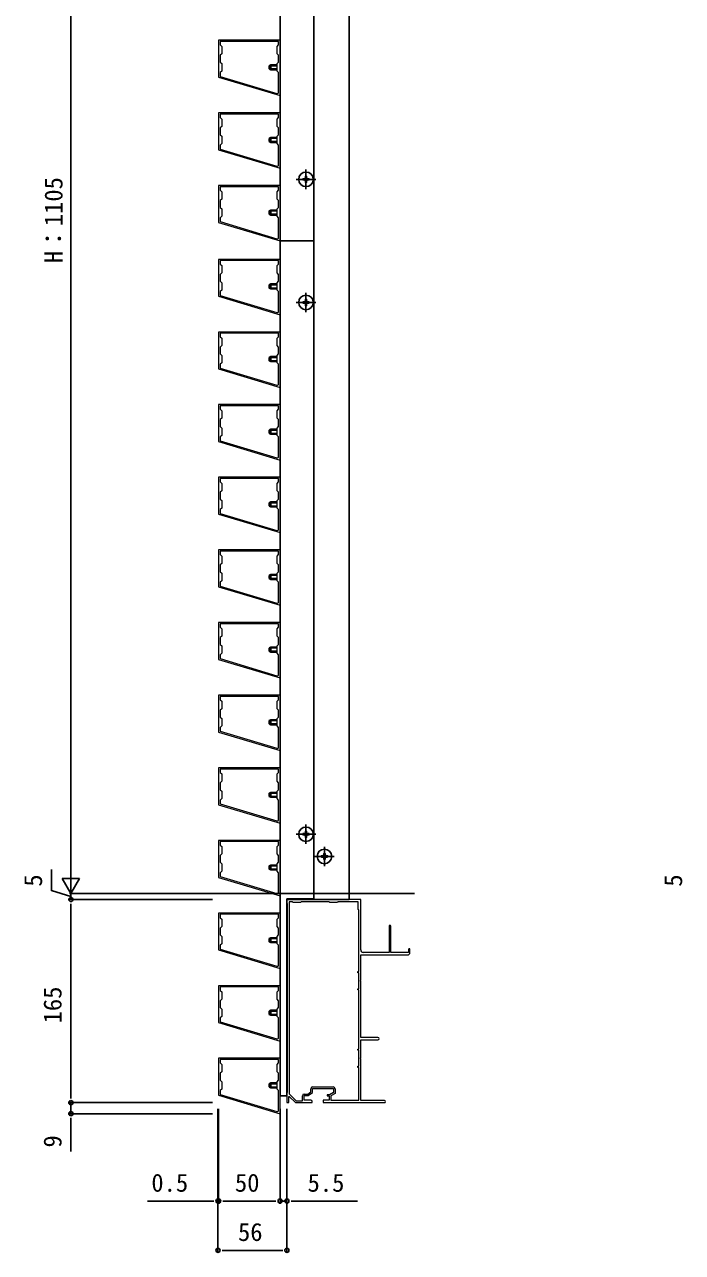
# Model space of a CAD drawing. Units: millimetres, scale not verified. Extents: x -1386 to 1386, y -2240 to 2242.
# Drawn here: x 70 to 605, y 59 to 1056 of the extents above; entities that cross this region are included whole.
import ezdxf
from ezdxf.enums import TextEntityAlignment as Align

# ---------------------------------------------------------------- set-up
doc = ezdxf.new("R2010")
doc.units = ezdxf.units.MM
doc.header["$LTSCALE"] = 8
doc.layers.add('0-2_YKK_11', color=7, linetype='Continuous', lineweight=18)
for name, color, linetype in [('0-3_YKK_12', 2, 'Continuous'), ('0-4_YKK_13', 4, 'Continuous'), ('0-5_YKK_D', 6, 'Continuous')]:
    doc.layers.add(name, color=color, linetype=linetype)
doc.styles.add('ＭＳ ゴシック', font='')
doc.styles.get('ＭＳ ゴシック').set_extended_font_data('MS Gothic')

msp = doc.modelspace()

# ---------------------------------------------------------------- linework, layer by layer
at = {"layer": '0-2_YKK_11'}
for p, q in [((229.3, 1014.398), (275.413, 1000.564)), ((229.3, 955.398), (275.413, 941.564)), ((229.3, 896.398), (275.413, 882.564)), ((229.3, 836.398), (275.413, 822.564)), ((229.3, 777.398), (275.413, 763.564)), ((229.3, 718.398), (275.413, 704.564)), ((229.3, 659.398), (275.413, 645.564)), ((229.3, 600.398), (275.413, 586.564)), ((229.3, 541.398), (275.413, 527.564)), ((229.3, 482.398), (275.413, 468.564)), ((229.3, 423.398), (275.413, 409.564)), ((229.3, 364.398), (275.413, 350.564)), ((229.3, 305.398), (275.413, 291.564)), ((383.5, 302.744), (383.5, 305.144)), ((229.3, 246.398), (275.413, 232.564)), ((304.4, 193.544), (321.1, 193.544)), ((229.3, 187.398), (275.413, 173.564))]:
    msp.add_line(p, q, dxfattribs=at)
for points in [[(228, 1013.744), (278, 998.744), (278, 1043.744), (228, 1043.744)], [(228, 954.744), (278, 939.744), (278, 984.744), (228, 984.744)], [(228, 895.744), (278, 880.744), (278, 925.744), (228, 925.744)], [(228, 835.744), (278, 820.744), (278, 865.744), (228, 865.744)], [(228, 776.744), (278, 761.744), (278, 806.744), (228, 806.744)], [(228, 717.744), (278, 702.744), (278, 747.744), (228, 747.744)], [(228, 658.744), (278, 643.744), (278, 688.744), (228, 688.744)], [(228, 599.744), (278, 584.744), (278, 629.744), (228, 629.744)], [(228, 540.744), (278, 525.744), (278, 570.744), (228, 570.744)], [(228, 481.744), (278, 466.744), (278, 511.744), (228, 511.744)], [(228, 422.744), (278, 407.744), (278, 452.744), (228, 452.744)], [(228, 363.744), (278, 348.744), (278, 393.744), (228, 393.744)], [(228, 304.744), (278, 289.744), (278, 334.744), (228, 334.744)], [(228, 245.744), (278, 230.744), (278, 275.744), (228, 275.744)], [(228, 186.744), (278, 171.744), (278, 216.744), (228, 216.744)]]:
    msp.add_lwpolyline(points, close=True, dxfattribs=at)
for points in [[(276.7, 1001.522), (276.7, 1017.544), (275.5, 1018.744), (275.5, 1024.744), (276.7, 1025.944), (276.7, 1031.544), (275.5, 1032.744), (275.5, 1038.744), (276.7, 1039.944), (276.7, 1042.744), (229.3, 1042.744), (229.3, 1039.944), (230.5, 1038.744), (230.5, 1032.744), (229.3, 1031.544), (229.3, 1025.944), (230.5, 1024.744), (230.5, 1018.744), (229.3, 1017.544), (229.3, 1014.398), (275.413, 1000.564)], [(276.7, 942.522), (276.7, 958.544), (275.5, 959.744), (275.5, 965.744), (276.7, 966.944), (276.7, 972.544), (275.5, 973.744), (275.5, 979.744), (276.7, 980.944), (276.7, 983.744), (229.3, 983.744), (229.3, 980.944), (230.5, 979.744), (230.5, 973.744), (229.3, 972.544), (229.3, 966.944), (230.5, 965.744), (230.5, 959.744), (229.3, 958.544), (229.3, 955.398), (275.413, 941.564)], [(276.7, 883.522), (276.7, 899.544), (275.5, 900.744), (275.5, 906.744), (276.7, 907.944), (276.7, 913.544), (275.5, 914.744), (275.5, 920.744), (276.7, 921.944), (276.7, 924.744), (229.3, 924.744), (229.3, 921.944), (230.5, 920.744), (230.5, 914.744), (229.3, 913.544), (229.3, 907.944), (230.5, 906.744), (230.5, 900.744), (229.3, 899.544), (229.3, 896.398), (275.413, 882.564)], [(276.7, 823.522), (276.7, 839.544), (275.5, 840.744), (275.5, 846.744), (276.7, 847.944), (276.7, 853.544), (275.5, 854.744), (275.5, 860.744), (276.7, 861.944), (276.7, 864.744), (229.3, 864.744), (229.3, 861.944), (230.5, 860.744), (230.5, 854.744), (229.3, 853.544), (229.3, 847.944), (230.5, 846.744), (230.5, 840.744), (229.3, 839.544), (229.3, 836.398), (275.413, 822.564)], [(276.7, 764.522), (276.7, 780.544), (275.5, 781.744), (275.5, 787.744), (276.7, 788.944), (276.7, 794.544), (275.5, 795.744), (275.5, 801.744), (276.7, 802.944), (276.7, 805.744), (229.3, 805.744), (229.3, 802.944), (230.5, 801.744), (230.5, 795.744), (229.3, 794.544), (229.3, 788.944), (230.5, 787.744), (230.5, 781.744), (229.3, 780.544), (229.3, 777.398), (275.413, 763.564)], [(276.7, 705.522), (276.7, 721.544), (275.5, 722.744), (275.5, 728.744), (276.7, 729.944), (276.7, 735.544), (275.5, 736.744), (275.5, 742.744), (276.7, 743.944), (276.7, 746.744), (229.3, 746.744), (229.3, 743.944), (230.5, 742.744), (230.5, 736.744), (229.3, 735.544), (229.3, 729.944), (230.5, 728.744), (230.5, 722.744), (229.3, 721.544), (229.3, 718.398), (275.413, 704.564)], [(276.7, 646.522), (276.7, 662.544), (275.5, 663.744), (275.5, 669.744), (276.7, 670.944), (276.7, 676.544), (275.5, 677.744), (275.5, 683.744), (276.7, 684.944), (276.7, 687.744), (229.3, 687.744), (229.3, 684.944), (230.5, 683.744), (230.5, 677.744), (229.3, 676.544), (229.3, 670.944), (230.5, 669.744), (230.5, 663.744), (229.3, 662.544), (229.3, 659.398), (275.413, 645.564)], [(276.7, 587.522), (276.7, 603.544), (275.5, 604.744), (275.5, 610.744), (276.7, 611.944), (276.7, 617.544), (275.5, 618.744), (275.5, 624.744), (276.7, 625.944), (276.7, 628.744), (229.3, 628.744), (229.3, 625.944), (230.5, 624.744), (230.5, 618.744), (229.3, 617.544), (229.3, 611.944), (230.5, 610.744), (230.5, 604.744), (229.3, 603.544), (229.3, 600.398), (275.413, 586.564)], [(276.7, 528.522), (276.7, 544.544), (275.5, 545.744), (275.5, 551.744), (276.7, 552.944), (276.7, 558.544), (275.5, 559.744), (275.5, 565.744), (276.7, 566.944), (276.7, 569.744), (229.3, 569.744), (229.3, 566.944), (230.5, 565.744), (230.5, 559.744), (229.3, 558.544), (229.3, 552.944), (230.5, 551.744), (230.5, 545.744), (229.3, 544.544), (229.3, 541.398), (275.413, 527.564)], [(276.7, 469.522), (276.7, 485.544), (275.5, 486.744), (275.5, 492.744), (276.7, 493.944), (276.7, 499.544), (275.5, 500.744), (275.5, 506.744), (276.7, 507.944), (276.7, 510.744), (229.3, 510.744), (229.3, 507.944), (230.5, 506.744), (230.5, 500.744), (229.3, 499.544), (229.3, 493.944), (230.5, 492.744), (230.5, 486.744), (229.3, 485.544), (229.3, 482.398), (275.413, 468.564)], [(276.7, 410.522), (276.7, 426.544), (275.5, 427.744), (275.5, 433.744), (276.7, 434.944), (276.7, 440.544), (275.5, 441.744), (275.5, 447.744), (276.7, 448.944), (276.7, 451.744), (229.3, 451.744), (229.3, 448.944), (230.5, 447.744), (230.5, 441.744), (229.3, 440.544), (229.3, 434.944), (230.5, 433.744), (230.5, 427.744), (229.3, 426.544), (229.3, 423.398), (275.413, 409.564)], [(276.7, 351.522), (276.7, 367.544), (275.5, 368.744), (275.5, 374.744), (276.7, 375.944), (276.7, 381.544), (275.5, 382.744), (275.5, 388.744), (276.7, 389.944), (276.7, 392.744), (229.3, 392.744), (229.3, 389.944), (230.5, 388.744), (230.5, 382.744), (229.3, 381.544), (229.3, 375.944), (230.5, 374.744), (230.5, 368.744), (229.3, 367.544), (229.3, 364.398), (275.413, 350.564)], [(343.5, 304.744), (343.5, 345.744), (321.958, 345.744), (321.775, 345.624), (321.225, 345.624), (321.042, 345.744), (300.958, 345.744), (300.775, 345.624), (300.225, 345.624), (300.042, 345.744), (291.958, 345.744), (291.775, 345.624), (291.225, 345.624), (291.042, 345.744), (283.5, 345.744), (283.5, 342.744), (283.8, 342.444)], [(283.8, 342.444), (283.8, 189.044), (283.5, 188.744), (283.5, 180.744), (285, 180.744), (285, 185.643), (285.368, 185.797), (290.5, 180.744), (304, 180.744), (304, 181.744)], [(285.4, 343.944), (285.4, 187.872), (291.115, 182.244), (296.1, 182.244), (296.1, 186.244)], [(322.6, 192.044), (322.6, 188.189), (319.1, 186.189), (319.1, 182.744), (342, 182.744), (342, 209.244), (341, 209.244), (341, 210.244), (342, 210.244), (342, 223.244), (341, 223.244), (341, 224.244), (342, 224.244), (342, 272.244), (341, 272.244), (341, 273.244), (342, 273.244), (342, 286.244), (341, 286.244), (341, 287.244), (342, 287.244), (342, 337.244), (341.5, 337.744), (341.5, 343.744), (325, 343.744), (324.5, 343.244), (318.5, 343.244), (317.8, 343.944), (303.7, 343.944), (303.5, 343.744), (295, 343.744), (294.5, 343.244), (288.5, 343.244), (287.8, 343.944), (285.4, 343.944), (285.4, 187.872)], [(276.7, 292.522), (276.7, 308.544), (275.5, 309.744), (275.5, 315.744), (276.7, 316.944), (276.7, 322.544), (275.5, 323.744), (275.5, 329.744), (276.7, 330.944), (276.7, 333.744), (229.3, 333.744), (229.3, 330.944), (230.5, 329.744), (230.5, 323.744), (229.3, 322.544), (229.3, 316.944), (230.5, 315.744), (230.5, 309.744), (229.3, 308.544), (229.3, 305.398), (275.413, 291.564)], [(366.5, 324.044), (366.5, 302.744), (345.5, 302.744)], [(382.3, 305.144), (382.3, 302.744), (375.958, 302.744), (375.775, 302.624), (375.225, 302.624), (375.042, 302.744), (367.9, 302.744), (367.9, 324.044)], [(357.5, 233.744), (343.5, 233.744), (343.5, 279.285), (343.38, 279.469), (343.38, 280.019), (343.5, 280.202), (343.5, 300.744), (381.5, 300.744)], [(276.7, 233.522), (276.7, 249.544), (275.5, 250.744), (275.5, 256.744), (276.7, 257.944), (276.7, 263.544), (275.5, 264.744), (275.5, 270.744), (276.7, 271.944), (276.7, 274.744), (229.3, 274.744), (229.3, 271.944), (230.5, 270.744), (230.5, 264.744), (229.3, 263.544), (229.3, 257.944), (230.5, 256.744), (230.5, 250.744), (229.3, 249.544), (229.3, 246.398), (275.413, 232.564)], [(362.7, 182.344), (343.5, 182.344), (343.5, 216.285), (343.38, 216.469), (343.38, 217.019), (343.5, 217.202), (343.5, 231.744), (357.5, 231.744)], [(276.7, 174.522), (276.7, 190.544), (275.5, 191.744), (275.5, 197.744), (276.7, 198.944), (276.7, 204.544), (275.5, 205.744), (275.5, 211.744), (276.7, 212.944), (276.7, 215.744), (229.3, 215.744), (229.3, 212.944), (230.5, 211.744), (230.5, 205.744), (229.3, 204.544), (229.3, 198.944), (230.5, 197.744), (230.5, 191.744), (229.3, 190.544), (229.3, 187.398), (275.413, 173.564)], [(303, 182.744), (297.4, 182.744), (297.4, 186.444), (300.9, 186.444), (304.2, 188.944), (304.2, 192.244), (321.3, 192.244), (321.3, 188.944), (317.975, 187.044), (316.3, 187.044), (316.3, 186.144), (317.8, 186.144), (317.8, 182.744), (313, 182.744), (313, 180.744), (339.042, 180.744), (339.225, 180.864), (339.775, 180.864), (339.958, 180.744), (356.042, 180.744), (356.225, 180.864), (356.775, 180.864), (356.958, 180.744), (362.7, 180.744)], [(297.6, 187.744), (300.463, 187.744), (302.9, 189.59), (302.9, 192.044)]]:
    msp.add_lwpolyline(points, dxfattribs=at)
for centre, radius, start, end in [((275.7, 1001.522), 1, 253.30075, 359.99999), ((275.7, 942.522), 1, 253.30075, 359.99999), ((275.7, 883.522), 1, 253.30075, 359.99999), ((275.7, 823.522), 1, 253.30075, 359.99999), ((275.7, 764.522), 1, 253.30075, 359.99999), ((275.7, 705.522), 1, 253.30075, 359.99999), ((275.7, 646.522), 1, 253.30075, 359.99999), ((275.7, 587.522), 1, 253.30075, 359.99999), ((275.7, 528.522), 1, 253.30075, 359.99999), ((275.7, 469.522), 1, 253.30075, 359.99999), ((275.7, 410.522), 1, 253.30075, 359.99999), ((275.7, 351.522), 1, 253.30075, 359.99999), ((367.2, 324.044), 0.7, 90.00001, 179.99999), ((367.2, 324.044), 0.7, 0.00001, 89.99999), ((345.5, 304.744), 2, 180.00001, 269.99999), ((381.5, 302.744), 2, 270.00001, 359.99999), ((382.9, 305.144), 0.6, 90.00001, 179.99999), ((382.9, 305.144), 0.6, 0.00001, 89.99999), ((275.7, 292.522), 1, 253.30075, 359.99999), ((275.7, 233.522), 1, 253.30075, 359.99999), ((357.5, 232.744), 1, 0.00001, 89.99999), ((357.5, 232.744), 1, 270.00001, 359.99999), ((304.4, 192.044), 1.5, 90.00001, 179.99999), ((321.1, 192.044), 1.5, 0.00001, 89.99999), ((297.6, 186.244), 1.5, 90.00001, 179.99999), ((303, 181.744), 1, 0.00001, 89.99999), ((362.7, 181.544), 0.8, 0.00001, 89.99999), ((362.7, 181.544), 0.8, 270.00001, 359.99999), ((275.7, 174.522), 1, 253.30075, 359.99999)]:
    msp.add_arc(centre, radius, start, end, dxfattribs=at)
at = {"layer": '0-3_YKK_12'}
for p, q in [((278, 880.744), (278, 1412.744)), ((305.5, 880.744), (305.5, 1412.744)), ((278, 880.744), (305.5, 880.744)), ((278, 880.744), (278, 186.244)), ((278, 880.744), (305.5, 880.744)), ((305.5, 880.744), (305.5, 346.244)), ((193, 350.744), (387.047, 350.744)), ((283.5, 346.244), (305.5, 346.244)), ((283.5, 346.244), (283.5, 186.244)), ((278, 186.244), (283.5, 186.244))]:
    msp.add_line(p, q, dxfattribs=at)
msp.add_lwpolyline([(324.774, 1415.744), (334, 1415.744), (334, 345.744), (284, 345.744), (284, 346.244)], dxfattribs=at)
at = {"layer": '0-4_YKK_13'}
for p, q in [((269.1, 1023.044), (270.5, 1023.744)), ((269.1, 1020.444), (269.1, 1023.044)), ((269.1, 1020.444), (270.5, 1019.744)), ((275.5, 1023.089), (269.191, 1023.089)), ((275.5, 1020.398), (269.191, 1020.398)), ((275.5, 1023.744), (270.5, 1023.744)), ((269.1, 964.044), (270.5, 964.744)), ((269.1, 961.444), (269.1, 964.044)), ((269.1, 961.444), (270.5, 960.744)), ((275.5, 964.089), (269.191, 964.089)), ((275.5, 961.398), (269.191, 961.398)), ((275.5, 964.744), (270.5, 964.744)), ((299, 922.844), (299, 938.644)), ((291.1, 930.744), (306.9, 930.744)), ((300.5, 930.244), (301.5, 930.244)), ((269.1, 905.044), (270.5, 905.744)), ((269.1, 902.444), (269.1, 905.044)), ((269.1, 902.444), (270.5, 901.744)), ((275.5, 905.089), (269.191, 905.089)), ((275.5, 902.398), (269.191, 902.398)), ((275.5, 905.744), (270.5, 905.744)), ((269.1, 845.044), (270.5, 845.744)), ((269.1, 842.444), (269.1, 845.044)), ((269.1, 842.444), (270.5, 841.744)), ((275.5, 845.089), (269.191, 845.089)), ((275.5, 842.398), (269.191, 842.398)), ((275.5, 845.744), (270.5, 845.744)), ((299, 838.644), (299, 822.844)), ((291.1, 830.744), (306.9, 830.744)), ((300.5, 831.244), (301.5, 831.244)), ((269.1, 786.044), (270.5, 786.744)), ((269.1, 783.444), (269.1, 786.044)), ((269.1, 783.444), (270.5, 782.744)), ((275.5, 786.089), (269.191, 786.089)), ((275.5, 783.398), (269.191, 783.398)), ((275.5, 786.744), (270.5, 786.744)), ((269.1, 727.044), (270.5, 727.744)), ((269.1, 724.444), (269.1, 727.044)), ((269.1, 724.444), (270.5, 723.744)), ((275.5, 727.089), (269.191, 727.089)), ((275.5, 724.398), (269.191, 724.398)), ((275.5, 727.744), (270.5, 727.744)), ((269.1, 668.044), (270.5, 668.744)), ((275.5, 668.744), (270.5, 668.744)), ((269.1, 665.444), (269.1, 668.044)), ((269.1, 665.444), (270.5, 664.744)), ((275.5, 668.089), (269.191, 668.089)), ((275.5, 665.398), (269.191, 665.398)), ((269.1, 609.044), (270.5, 609.744)), ((269.1, 606.444), (269.1, 609.044)), ((275.5, 609.089), (269.191, 609.089)), ((275.5, 609.744), (270.5, 609.744)), ((269.1, 606.444), (270.5, 605.744)), ((275.5, 606.398), (269.191, 606.398)), ((269.1, 550.044), (270.5, 550.744)), ((269.1, 547.444), (269.1, 550.044)), ((275.5, 550.089), (269.191, 550.089)), ((275.5, 550.744), (270.5, 550.744)), ((269.1, 547.444), (270.5, 546.744)), ((275.5, 547.398), (269.191, 547.398)), ((269.1, 491.044), (270.5, 491.744)), ((269.1, 488.444), (269.1, 491.044)), ((275.5, 491.089), (269.191, 491.089)), ((275.5, 491.744), (270.5, 491.744)), ((269.1, 488.444), (270.5, 487.744)), ((275.5, 488.398), (269.191, 488.398)), ((269.1, 432.044), (270.5, 432.744)), ((269.1, 429.444), (269.1, 432.044)), ((269.1, 429.444), (270.5, 428.744)), ((275.5, 432.089), (269.191, 432.089)), ((275.5, 429.398), (269.191, 429.398)), ((275.5, 432.744), (270.5, 432.744)), ((299, 406.644), (299, 390.844)), ((300.5, 399.244), (301.5, 399.244)), ((291.1, 398.744), (306.9, 398.744)), ((306.1, 380.744), (321.9, 380.744)), ((314, 372.844), (314, 388.644)), ((315.5, 380.244), (316.5, 380.244)), ((269.1, 373.044), (270.5, 373.744)), ((269.1, 370.444), (269.1, 373.044)), ((269.1, 370.444), (270.5, 369.744)), ((275.5, 373.089), (269.191, 373.089)), ((275.5, 370.398), (269.191, 370.398)), ((275.5, 373.744), (270.5, 373.744)), ((269.1, 314.044), (270.5, 314.744)), ((269.1, 311.444), (269.1, 314.044)), ((269.1, 311.444), (270.5, 310.744)), ((275.5, 314.089), (269.191, 314.089)), ((275.5, 311.398), (269.191, 311.398)), ((275.5, 314.744), (270.5, 314.744)), ((269.1, 255.044), (270.5, 255.744)), ((269.1, 252.444), (269.1, 255.044)), ((269.1, 252.444), (270.5, 251.744)), ((275.5, 255.089), (269.191, 255.089)), ((275.5, 252.398), (269.191, 252.398)), ((275.5, 255.744), (270.5, 255.744)), ((269.1, 196.044), (270.5, 196.744)), ((269.1, 193.444), (269.1, 196.044)), ((269.1, 193.444), (270.5, 192.744)), ((275.5, 196.089), (269.191, 196.089)), ((275.5, 193.398), (269.191, 193.398)), ((275.5, 196.744), (270.5, 196.744))]:
    msp.add_line(p, q, dxfattribs=at)
for points in [[(275.5, 1019.744), (270.5, 1019.744), (270.5, 1023.744)], [(275.5, 960.744), (270.5, 960.744), (270.5, 964.744)], [(297.5, 931.244), (296.5, 931.244), (296.5, 930.244), (297.5, 930.244)], [(299.5, 932.244), (299.5, 933.244), (298.5, 933.244), (298.5, 932.244)], [(298.5, 929.244), (298.5, 928.244), (299.5, 928.244), (299.5, 929.244)], [(301.5, 930.244), (301.5, 931.244), (300.5, 931.244)], [(275.5, 901.744), (270.5, 901.744), (270.5, 905.744)], [(275.5, 841.744), (270.5, 841.744), (270.5, 845.744)], [(297.5, 830.244), (296.5, 830.244), (296.5, 831.244), (297.5, 831.244)], [(298.5, 832.244), (298.5, 833.244), (299.5, 833.244), (299.5, 832.244)], [(299.5, 829.244), (299.5, 828.244), (298.5, 828.244), (298.5, 829.244)], [(301.5, 831.244), (301.5, 830.244), (300.5, 830.244)], [(275.5, 782.744), (270.5, 782.744), (270.5, 786.744)], [(275.5, 723.744), (270.5, 723.744), (270.5, 727.744)], [(275.5, 664.744), (270.5, 664.744), (270.5, 668.744)], [(275.5, 605.744), (270.5, 605.744), (270.5, 609.744)], [(275.5, 546.744), (270.5, 546.744), (270.5, 550.744)], [(275.5, 487.744), (270.5, 487.744), (270.5, 491.744)], [(275.5, 428.744), (270.5, 428.744), (270.5, 432.744)], [(297.5, 398.244), (296.5, 398.244), (296.5, 399.244), (297.5, 399.244)], [(298.5, 400.244), (298.5, 401.244), (299.5, 401.244), (299.5, 400.244)], [(301.5, 399.244), (301.5, 398.244), (300.5, 398.244)], [(299.5, 397.244), (299.5, 396.244), (298.5, 396.244), (298.5, 397.244)], [(312.5, 381.244), (311.5, 381.244), (311.5, 380.244), (312.5, 380.244)], [(314.5, 382.244), (314.5, 383.244), (313.5, 383.244), (313.5, 382.244)], [(313.5, 379.244), (313.5, 378.244), (314.5, 378.244), (314.5, 379.244)], [(316.5, 380.244), (316.5, 381.244), (315.5, 381.244)], [(275.5, 369.744), (270.5, 369.744), (270.5, 373.744)], [(275.5, 310.744), (270.5, 310.744), (270.5, 314.744)], [(275.5, 251.744), (270.5, 251.744), (270.5, 255.744)], [(275.5, 192.744), (270.5, 192.744), (270.5, 196.744)]]:
    msp.add_lwpolyline(points, dxfattribs=at)
for centre in [(299, 930.744), (299, 830.744), (299, 398.744), (314, 380.744)]:
    msp.add_circle(centre, 5.9, dxfattribs=at)
for centre, start, end in [((297.5, 932.244), 270, 0), ((297.5, 929.244), 0, 90), ((300.5, 932.244), 180, 270), ((300.5, 929.244), 90, 180), ((297.5, 832.244), 270, 0), ((297.5, 829.244), 0, 90), ((300.5, 832.244), 180, 270), ((300.5, 829.244), 90, 180), ((297.5, 400.244), 270, 0), ((300.5, 400.244), 180, 270), ((297.5, 397.244), 0, 90), ((300.5, 397.244), 90, 180), ((312.5, 382.244), 270, 0), ((312.5, 379.244), 0, 90), ((315.5, 382.244), 180, 270), ((315.5, 379.244), 90, 180)]:
    msp.add_arc(centre, 1, start, end, dxfattribs=at)
at = {"layer": '0-5_YKK_D'}
for p, q in [((108, 364.744), (108, 1441.744)), ((108, 350.744), (108, 374.992)), ((108, 350.744), (101, 362.868)), ((115, 362.868), (101, 362.868)), ((108, 350.744), (115, 362.868)), ((223, 350.744), (107, 350.744)), ((223, 350.744), (107, 350.744)), ((108, 350.744), (108, 357.544)), ((108, 345.744), (108, 350.744)), ((108, 345.744), (108, 350.744)), ((223, 345.744), (107, 345.744)), ((223, 345.744), (107, 345.744)), ((108, 342.344), (108, 338.944)), ((108, 342.344), (108, 338.944)), ((108, 338.944), (108, 187.544)), ((108, 338.944), (108, 332.144)), ((108, 187.544), (108, 194.344)), ((223, 180.744), (107, 180.744)), ((223, 180.744), (107, 180.744)), ((108, 184.144), (108, 187.544)), ((108, 184.144), (108, 187.544)), ((108, 180.744), (108, 171.744)), ((223, 171.744), (107, 171.744)), ((227.5, 175.744), (227.5, 99.744)), ((227.5, 175.744), (227.5, 59.744)), ((228, 175.744), (228, 99.744)), ((228, 175.744), (228, 99.744)), ((278, 175.744), (278, 99.744)), ((278, 175.744), (278, 99.744)), ((283.5, 175.744), (283.5, 99.744)), ((283.5, 175.744), (283.5, 59.744)), ((108, 168.344), (108, 164.944)), ((108, 164.944), (108, 141.077)), ((220.7, 100.744), (170.167, 100.744)), ((224.1, 100.744), (220.7, 100.744)), ((228, 100.744), (227.5, 100.744)), ((231.4, 100.744), (234.8, 100.744)), ((231.4, 100.744), (234.8, 100.744)), ((271.2, 100.744), (234.8, 100.744)), ((234.8, 100.744), (241.6, 100.744)), ((271.2, 100.744), (264.4, 100.744)), ((274.6, 100.744), (271.2, 100.744)), ((274.6, 100.744), (271.2, 100.744)), ((278, 100.744), (283.5, 100.744)), ((286.9, 100.744), (290.3, 100.744)), ((290.3, 100.744), (340.833, 100.744)), ((230.9, 60.744), (234.3, 60.744)), ((276.7, 60.744), (234.3, 60.744)), ((280.1, 60.744), (276.7, 60.744))]:
    msp.add_line(p, q, dxfattribs=at)
msp.add_lwpolyline([(108, 348.244), (92.2, 352.984), (92.2, 370.05)], dxfattribs=at)
for centre, start, end in [((108, 345.744), 90, 270), ((108, 345.744), 90, 270), ((108, 345.744), 270, 90), ((108, 345.744), 270, 90), ((108, 180.744), 90, 270), ((108, 180.744), 90, 270), ((108, 180.744), 270, 90), ((108, 180.744), 270, 90), ((108, 171.744), 90, 270), ((108, 171.744), 270, 90), ((227.5, 100.744), 0, 180), ((227.5, 100.744), 180, 0), ((228, 100.744), 0, 180), ((228, 100.744), 0, 180), ((228, 100.744), 180, 0), ((228, 100.744), 180, 0), ((278, 100.744), 0, 180), ((278, 100.744), 0, 180), ((278, 100.744), 180, 0), ((278, 100.744), 180, 0), ((283.5, 100.744), 0, 180), ((283.5, 100.744), 180, 0), ((227.5, 60.744), 0, 180), ((227.5, 60.744), 180, 0), ((283.5, 60.744), 0, 180), ((283.5, 60.744), 180, 0)]:
    msp.add_arc(centre, 1.7, start, end, dxfattribs=at)

# ---------------------------------------------------------------- texts
at = {"layer": '0-5_YKK_D', "style": 'ＭＳ ゴシック'}
for s, p in [('H：1105', (105.6, 862.71)), ('5', (89, 356.184)), ('5', (609, 356.184)), ('165', (104.8, 245.11)), ('9', (104.8, 144.277))]:
    msp.add_text(s, height=14.66, rotation=90, dxfattribs=at).set_placement(p, align=Align.BOTTOM_LEFT)
for s, p in [('0.5', (173.367, 103.944)), ('50', (241.267, 103.944)), ('5.5', (300.3, 103.944)), ('56', (243.767, 63.944))]:
    msp.add_text(s, height=14.66, dxfattribs=at).set_placement(p, align=Align.BOTTOM_LEFT)

doc.saveas('drawing.dxf')
